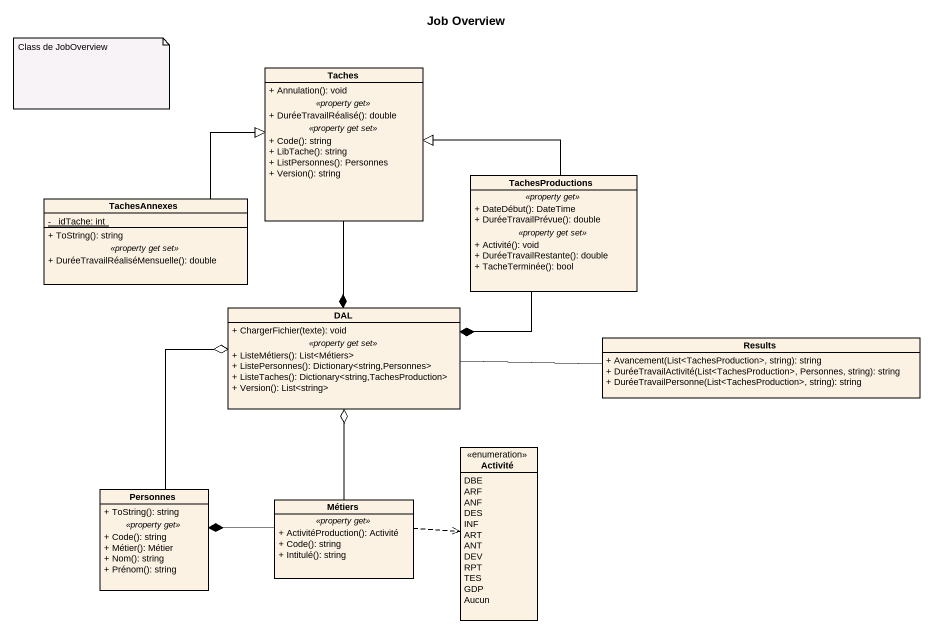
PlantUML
@startuml
title Job Overview
hide circle
hide empty members
skinparam classAttributeIconSize 0
class Taches {
  + Annulation(): void
  .. <<property get>> ..
  + DuréeTravailRéalisé(): double
  .. <<property get set>> ..
  + Code(): string
  + LibTache(): string
  + ListPersonnes(): Personnes
  + Version(): string
}
class TachesProductions {
  .. <<property get>> ..
  + DateDébut(): DateTime
  + DuréeTravailPrévue(): double
  .. <<property get set>> ..
  + Activité(): void
  + DuréeTravailRestante(): double
  + TacheTerminée(): bool
}
class TachesAnnexes {
  {static} - _idTache: int
  --
  + ToString(): string
  .. <<property get set>> ..
  + DuréeTravailRéaliséMensuelle(): double
}
class DAL {
  + ChargerFichier(texte): void
  .. <<property get set>> ..
  + ListeMétiers(): List<Métiers>
  + ListePersonnes(): Dictionary<string,Personnes>
  + ListeTaches(): Dictionary<string,TachesProduction>
  + Version(): List<string>
}
class Results {
  + Avancement(List<TachesProduction>, string): string
  + DuréeTravailActivité(List<TachesProduction>, Personnes, string): string
  + DuréeTravailPersonne(List<TachesProduction>, string): string
}
enum Activité {
  DBE
  ARF
  ANF
  DES
  INF
  ART
  ANT
  DEV
  RPT
  TES
  GDP
  Aucun
}
class Personnes {
  + ToString(): string
  .. <<property get>> ..
  + Code(): string
  + Métier(): Métier
  + Nom(): string
  + Prénom(): string
}
class Métiers {
  .. <<property get>> ..
  + ActivitéProduction(): Activité
  + Code(): string
  + Intitulé(): string
}
Taches --* DAL
TachesProductions -left-|> Taches
TachesProductions -left-* DAL
TachesAnnexes -right-|> Taches
Results -left- DAL
Personnes -up-o DAL
Métiers -up-o DAL
Métiers .right.> Activité
Métiers -left-* Personnes
note as N1
  Class de JobOverview
end note
@enduml
